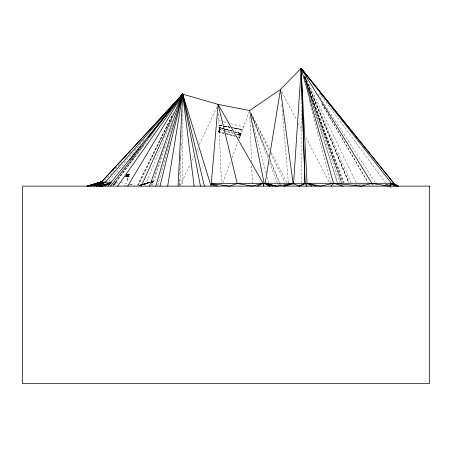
<?xml version="1.0" encoding="UTF-8"?>
<svg xmlns="http://www.w3.org/2000/svg" width="452" height="452" viewBox="0 0 452 452"><rect width="100%" height="100%" fill="white"/><g stroke="black" fill="none" stroke-linecap="round" stroke-linejoin="round"><path stroke-width="0.34" stroke-dasharray="2.26 1.69" d="M127.786 174.093L128.148 174.037L127.73 174.387L128.182 174.043L127.758 174.387C127.566 173.602 127.684 175.037 128.261 174.06L127.639 174.545L127.187 174.065L127.6 174.562L128.464 174.173L127.645 174.568L127.074 174.093L127.577 174.602L127.04 174.161C127.763 175.291 128.854 174.099 127.588 175.286C126.735 176.337 128.797 176.173 127.001 175.997L127.306 176.071A1.418 1.418 0 0 1 127.413 175.602L127.504 175.116L127.334 175.608A1.418 0.39 -89.3 0 0 127.294 176.088L126.995 176.116L128.916 175.692C126.662 176.167 129.441 175.472 127.424 176.308A1.966 0.695 -78.6 0 0 127.255 176.647L127.317 176.585A1.949 0.559 -75.4 0 1 127.43 176.353L127.6 175.992L126.487 175.303L127.662 175.986L128.368 175.613L127.526 176.161A0.847 0.791 -51.4 0 0 127.351 176.455A0.847 0.814 -50.6 0 1 127.56 176.156C129.272 175.619 126.645 176.116 128.73 175.738L127.413 176.28L128.831 175.755L127.526 175.811L128.713 175.557L127.588 176.099L125.978 175.743M127.198 176.348L127.198 176.348A1.644 1.294 87.8 0 0 127.119 175.783L126.729 174.726L128.035 175.02L126.831 175.246L126.696 174.63L127.475 174.958L127.34 175.551M179.924 185.422L181.195 143.29M181.365 137.674L181.512 132.758M126.701 174.647C128.73 175.393 125.594 175.687 127.046 175.529A1.153 1.102 -82 0 1 127.108 175.918L128.905 176.207L127.69 175.958L128.871 175.777L127.622 176.031L128.916 175.596L127.893 175.901L128.978 176.297L127.108 175.918M179.28 185.422L179.568 177.698M179.67 174.884L179.986 166.46M180.246 159.437L180.433 154.522M180.794 144.696L180.851 143.29M127.3 176.088L128.871 175.8L127.351 175.89A1.949 0.469 -87.6 0 1 127.385 175.585M293.461 185.518L293.58 183.715M127.323 176.088A1.412 1.407 -54.2 0 1 127.391 175.675L126.227 175.958L126.927 176.252A0.977 0.949 52.1 0 1 127.176 176.591L126.441 175.726L127.074 176.003A1.966 1.034 -87.3 0 1 127.272 176.229L127.283 176.195A1.949 1.096 -81.9 0 0 127.148 176.031L127.035 175.947A1.147 1.062 -85.6 0 0 127.046 175.585L126.498 175.376M127.424 175.675L126.035 175.845C128.419 175.647 125.215 176.325 126.441 175.726M127.526 176.161L126.035 175.896L127.232 175.67L126.035 175.845C127.814 175.636 125.244 176.223 127.362 175.664L126.679 175.947L126.933 176.246M127.035 175.523L126.763 175.02L127.278 174.709L126.905 175.24L128.769 175.777L127.272 175.839L127.097 181.077L127.43 180.416L127.317 175.834L126.266 175.721M127.125 174.726L127.481 174.862L126.82 174.528L127.481 174.817L127.187 174.63L128.385 174.5L127.95 174.913L128.334 174.562L127.504 174.879L126.78 174.551L127.447 174.879L128.419 174.229L126.746 175.026L127.843 175.325L126.52 174.969M127.933 175.89L128.933 175.636L127.351 175.817L128.628 175.557L127.718 175.986C128.622 175.704 127.261 175.704 128.69 175.788L127.718 175.986C126.407 175.167 126.871 175.54 126.871 175.596M126.571 175.014C128.69 175.608 124.882 175.077 128.035 175.02L127.391 175.257L126.797 174.681C126.684 175.427 127.554 175.596 128.334 174.37L127.441 174.715L129.086 174.478L128.159 174.8L128.956 174.449L128.221 174.771L128.826 174.534L128.232 174.766L128.526 174.625M126.436 174.896L126.809 175.116M127.617 175.195L126.831 175.246L128.289 174.67L127.441 174.715M127.097 181.077L127.193 180.404M128.447 174.54L126.52 174.856L128.198 174.845L127.718 175.127L126.775 174.947L128.289 174.455L127.6 174.732L127.232 174.432M127.6 176.014L127.029 175.851L128.888 175.749L127.046 175.755A0.864 0.695 -73 0 1 127.17 176.071L127.114 176.003M128.261 174.625L127.52 174.873L127.871 174.969L128.244 174.545L127.611 174.675L128.374 174.297L127.543 174.811L128.368 174.579L127.165 174.562M237.955 137.001L239.503 137.408L238.193 136.939M157.816 185.439L169.692 141.832M233.232 133.261L219.169 129.362C218.728 127.684 221.175 127.769 219.644 127.633L218.497 131.882L219.13 132.057L220.226 128.091L219.542 129.588L219.169 129.362L219.565 127.91L232.198 131.413M219.169 129.362L219.644 127.633L232.272 131.136M239.283 133.374L238.311 136.922L239.673 137.323M235.289 136.301L218.745 131.956L219.847 127.989M218.904 131.995L219.977 128.023M220.073 128.645L219.825 129.549L223.678 130.571M239.503 137.408L240.526 133.719L234.916 132.165M126.164 175.738L126.622 175.817C125.978 176.212 126.588 175.839 126.029 175.89L126.532 175.93M238.566 134.736L238.696 134.289L239.311 134.464M239.215 134.922L239.379 134.334L239.933 134.487L239.769 135.075M128.006 175.873L128.797 175.574L127.939 175.879L128.843 175.924L127.379 175.772L128.786 176.088L128.108 175.958L128.504 175.851M126.622 175.817C125.057 176.308 127.588 175.721 126.91 175.608M127.673 175.167L128.114 174.862L126.622 174.901L127.029 174.54L126.775 175.054M152.46 185.495L170.506 130.944M170.726 130.272L172.5 124.921M151.234 185.495L163.025 151.245M163.94 148.589L164.624 146.601M127.012 175.483L127.617 175.404L126.972 175.404L127.571 175.071L127.238 175.24L127.814 176.003M127.684 174.692L128.21 174.67L126.718 174.766L127.441 175.014M222.774 182.823L230.859 161.059M232.079 157.765L237.955 141.939M238.938 139.301L249.125 111.859M128.108 175.947L128.035 175.952M126.69 175.506L127.396 175.269M145.188 185.467L170.896 122.842M171.167 122.187L171.969 120.232M128.057 174.76L128.419 174.495L127.464 175.02L127.893 174.794M218.576 131.594L219.226 130.713L218.446 112.141M180.201 185.484L190.354 163.777M191.846 160.584L193.936 156.115M196.62 150.369L198.117 147.177M199.309 144.623L216.926 106.954M138.374 185.275L171.913 116.288M137.809 185.489L172.472 114.927M137.289 185.489L173.602 112.407M152.799 181.342L151.262 182.269L152.499 181.919L151.505 182.71L151.906 182.631L152.849 181.365L151.934 182.241M219.203 130.204L219.542 129.47M128.012 174.127L127.679 174.495L128.402 174.099L127.662 174.534L128.323 174.077L127.662 174.506L127.317 174.043L127.577 174.438M128.272 175.964L128.588 175.845L128.069 175.709M113.655 185.083L150.002 137.193M150.426 136.634L151.702 134.956M152.126 134.397L153.397 132.718M153.821 132.159L155.098 130.481M113.147 185.58L138.691 151.985M139.12 151.42L140.402 149.736M140.826 149.177L142.109 147.493M142.533 146.928L143.815 145.245M112.638 185.58L133.08 158.895M133.51 158.336L134.792 156.658M127.633 174.675L128.266 174.523M126.577 175.749L126.842 175.856L126.119 175.755L127.487 175.766L127.21 175.828A1.638 1.373 88.6 0 1 127.244 176.348M108.887 181.133L142.143 141.928M142.595 141.391L143.962 139.781M125.633 176.246L125.475 176.404M104.768 180.619L117.52 166.466M117.989 165.946L121.769 161.748M124.599 158.607L125.543 157.556M129.323 153.364L131.21 151.267M128.351 175.918L127.385 175.455L128.537 175.817M127.368 175.291L126.729 175.286L127.357 175.353M151.239 182.693L152.392 182.167L151.505 182.71M128.763 174.67L129.526 174.754L128.289 174.749L129.193 174.523L128.357 174.732L128.684 174.574M128.283 175.913L129.052 176.455L128.391 175.879M151.951 182.552L152.392 182.167L151.595 182.563M125.583 176.303L125.407 176.376M125.328 176.489L125.741 176.15M151.906 182.631L152.222 182.382M125.357 176.45L125.679 176.201M151.878 182.02L152.849 181.365L151.878 182.02L152.544 181.653L152.002 181.416M127.594 176.127L128.17 175.749L127.769 175.952M126.831 175.856L126.566 175.851M128.063 174.274L127.662 174.534L128.504 174.122L127.645 174.568M126.871 175.19L127.391 174.817L126.809 175.105M127.684 174.466L127.487 174.252M127.628 175.868L127.142 175.545L127.893 175.981M128.345 175.981L129.057 176.517L128.396 176.003M151.443 182.438L152.499 181.919L151.957 182.422L152.544 181.653L151.804 181.857M218.87 131.498L225.164 133.052M127.814 175.924L127.967 175.681M128.724 174.574L128.436 174.709M128.114 174.743L127.526 174.839L128.012 174.625M126.475 175.732L127.3 175.658A1.412 0.508 89.7 0 0 127.221 176.082M127.413 175.173L127.758 174.941M127.588 174.749L127.91 174.681M127.464 174.975L128.221 174.698L127.458 174.935M151.793 181.76L152.607 181.484M143.03 184.388L149.505 182.212M126.933 175.879L128.487 175.822L127.995 175.788M141.538 184.817L149.442 182.212L141.448 184.817M140.148 185.252L142.137 184.602M142.798 184.388L149.426 182.212M142.866 184.665L150.007 182.376L141.521 184.964M139.674 185.292L140.979 184.874M143.595 184.043L149.454 182.167M139.6 185.292L140.911 184.874M140.047 185.343L142.086 184.693M142.651 184.518L149.81 182.246M142.719 184.665L149.957 182.376L141.386 184.958M139.521 185.292L140.843 184.874M142.651 184.665L149.934 182.376L142.617 184.665M138.911 185.772L140.866 185.167M143.12 184.456L149.855 182.376M150.533 182.167L153.906 181.128L152.736 181.128M129.577 185.213L131.436 184.67L128.035 184.97M128.057 175.873L128.47 175.738M125.989 176.054L126.43 175.873M127.091 175.755L127.057 175.749M126.012 176.014L126.402 175.896L126.029 175.952M113.881 184.393L117.989 183.354M127.402 175.043L126.645 174.805L127.73 175.031M128.944 174.596L128.509 174.698L129.006 174.602M128.848 174.681L129.56 174.738L128.848 174.709M126.645 175.822L126.91 175.772M113.78 183.941L117.944 183.173M128.3 175.805L128.673 175.743L128.074 175.794M129.187 174.647L128.758 174.698L129.492 174.692L128.673 174.698M152.075 181.455L152.527 181.388M128.176 175.8L127.492 175.472L127.854 175.647M123.961 185.337L127.357 185.032M127.328 175.958L127.345 175.958A1.966 0.638 -88.7 0 1 127.351 175.523M126.035 175.862L126.351 175.845M222.237 125.69L218.988 125.029L221.904 125.616M114.469 182.309L115.627 182.484M388.539 184.218L386.556 184.218L387.262 186.122M354.481 184.506L364.532 184.625M128.673 176.156L129.057 176.664L128.594 176.003M371.341 184.619L376.906 184.93M115.119 182.337L118.622 182.54M235.209 128.289L236.678 128.583L236.012 128.43M127.73 175.964L127.198 175.862M224.441 126.125L224.842 126.204M227.831 126.809C226.729 126.611 229.802 127.198 228.271 126.91M120.724 182.664L127.419 183.919M130.097 184.416L134.752 185.292M218.988 125.029L221.757 125.571M224.525 126.114L230.068 127.193M230.757 127.328L242.526 129.628L231.65 127.6M221.553 125.543L221.819 125.594M235.876 128.441L235.277 128.311M224.192 126.085L229.898 127.244M224.554 126.159L230.079 127.272M232.825 127.831L241.069 129.509L241.069 133.555M224.689 126.181L224.955 126.238M218.802 120.577L220.808 121.091M223.486 121.769L227.497 122.791M230.842 123.639L243.549 126.871M218.745 131.956L224.113 133.329M226.791 134.018L234.842 136.08M235.006 131.888L241.238 133.6L234.927 131.871M224.915 129.086L224.825 129.063M220.463 127.854L220.875 127.967L220.452 127.848M231.271 130.854L231.797 130.995L231.254 130.837M238.34 132.803L237.888 132.685L238.39 132.826M238.543 132.871L239.023 133.001L238.492 132.848M232.497 131.182L219.09 127.464L219.09 125.029M224.356 130.758L233.164 133.227M225.825 133.25L235.023 135.956M127.057 174.709L126.78 174.551L127.464 174.845L127.159 174.591M128.441 176.02L128.735 176.15M127.52 176.105L127.001 175.935L127.481 175.698L127.198 175.506L127.713 175.901M389.584 187.055L392.296 188.603M128.628 176.144L128.956 176.444C128.323 175.772 129.413 177.031 128.667 176.184L128.916 176.404M388.093 185.167L386.556 184.218L387.601 185.648M127.52 174.738L127.215 174.455M386.714 185.693L384.522 183.992L385.409 184.84M319.564 93.327L320.818 95.027M321.236 95.598L385.296 182.512M317.999 94.276L375.482 182.732M372.527 184.422L373.228 185.557M321.824 103.61L368.182 182.681M369.25 184.506L369.883 185.58M321.824 103.666L367.826 182.263M281.816 91.937L296.58 120.006M298.224 123.125L302.162 130.605M305.772 137.47L329.401 182.376M250.905 113.051L269.629 149.273M271.245 152.397L286.743 182.376M250.849 113.068L269.398 150.855M270.635 153.375L284.856 182.342M127.52 174.235L127.617 174.528M305.422 77.219L356.199 182.602M304.518 76.072L351.001 182.568M304.405 76.117L349.04 182.557M304.659 76.778L348.797 182.676M304.665 76.806L348.588 182.444M268.878 156.804L251.51 115.113L268.567 156.804M269.963 159.409L279.46 182.212M279.731 182.862L280.545 184.817M270.172 160.714L278.986 182.212M279.251 182.862L280.054 184.817M251.38 115.153L268.302 159.177M269.567 162.466L277.144 182.179M277.392 182.834L278.149 184.806M304.597 77.569L343.836 182.523M304.569 77.586L343.554 182.727M304.495 77.569L342.65 182.523M304.456 77.614L341.859 182.41M304.422 77.614L341.469 182.41M305.123 79.637L341.469 182.715M306.309 83.671L339.576 182.399M307.32 87.784L337.367 182.388M307.959 89.863L337.367 182.727M333.853 184.422L334.169 185.557M253.397 124.848L266.188 173.184M267.268 177.269L268.708 182.715M309.354 100.333L330.497 182.715M281.805 104.853L281.924 106.254M282.217 109.757L288.382 182.619M219.254 131.317L221.435 183.309M249.849 116.848L251.544 161.63M251.702 165.827L252.414 184.721M301.139 85.965L301.139 183.297M182.681 110.554L182.681 185.422M127.023 175.755A0.864 0.667 -77.4 0 1 127.148 176.065M126.933 176.246A0.983 0.966 50.5 0 1 127.181 176.585M240.91 133.532L240.436 135.261L235.916 134.007L239.933 135.12L240.351 133.673L239.328 137.363L239.809 137.493L240.91 133.532M127.255 176.585L127.272 176.642A1.966 1.198 77.6 0 1 127.419 176.303L127.362 176.359A1.949 1.271 72.3 0 0 127.255 176.579M153.906 181.128L150.595 182.167L153.906 181.128M127.125 175.06L126.826 175.122L127.125 175.099M239.187 129.018L240.543 129.289L239.187 129.018M222.508 128.419L222.955 128.549L222.508 128.419M225.746 129.317L225.305 129.199L225.746 129.317M227.384 129.769L227.887 129.916L227.384 129.769M228.576 130.103L228.051 129.961L228.576 130.103M230.605 130.662L231.108 130.809L230.605 130.662M127.498 174.8L127.142 174.636L127.481 174.817M128.792 176.201L128.487 176.043L128.826 176.24M127.797 175.636L127.763 175.63M127.78 175.845L127.261 175.478L127.78 175.845"/><path stroke-width="0.68" d="M178.082 186.122L182.681 94.14L218.124 104.401L249.611 110.554L280.5 89.439L301.139 68.331L394.686 184.218L397.172 186.122L391.477 183.286L301.139 68.331L293.58 183.715L299.258 186.122L304.354 183.981M249.611 110.554L264.137 183.286L263.516 186.122L263.087 183.286L218.124 104.401L211.061 186.122L182.681 94.14L101.282 182.184L91.135 186.122L105.367 182.184L182.681 94.14L204.366 186.122M293.58 183.715L293.043 183.286L283.89 186.122L293.58 183.715L304.993 183.715L305.032 183.286L301.139 68.331L393.178 182.568M302.394 70.032L301.139 68.331L307.066 183.286L306.609 186.122L305.032 183.286L299.258 186.122M167.669 186.122L182.681 94.14L101.282 182.184L89.858 186.122M273.014 186.122L265.166 183.286L280.5 89.439L293.043 183.286L276.89 186.122L265.166 183.286L269.714 186.122L264.137 183.286M390.861 186.122L391.477 183.286L394.686 184.218L398.076 186.122M160.002 186.122L182.681 94.14L171.822 106.192M155.793 186.122L182.681 94.14L200.462 186.122M180.862 96.287L182.681 94.14L182.241 95.474L182.681 94.14L194.111 186.122M149.516 186.122L182.681 94.14L107.921 186.122M182.145 95.445L182.681 94.14L166.794 113.893M141.301 186.122L182.681 94.14L180.495 96.892M174.478 104.74L182.681 94.14L182.066 95.4L182.681 94.14L110.559 186.122M182.054 95.4L182.681 94.14L181.399 95.813M127.696 186.122L182.681 94.14L176.274 102.564M389.624 186.122L391.477 183.286L396.076 186.122M181.467 95.875L182.681 94.14L176.743 101.966M117.644 186.122L182.681 94.14M158.2 124.955L160.387 122.204M161.262 121.102L162.138 120M163.014 118.899L164.325 117.249M165.195 116.147L166.07 115.051M166.946 113.949L167.822 112.847M169.133 111.198L170.003 110.096M171.319 108.446L179.625 97.988M129.724 159.985L132.815 156.149M133.696 155.047L135.024 153.403M135.905 152.307L136.786 151.205M137.668 150.109L138.549 149.013M139.877 147.369L140.758 146.267M148.262 136.939L161.94 119.927M162.822 118.831L165.912 114.989M178.585 98.971L179.495 97.898M331.073 186.122L333.531 183.286L361.47 186.122L371.832 183.286L388.426 186.122L391.477 183.286L393.986 186.122M165.681 113.006L170.404 107.768M111.045 183.037L98.734 186.122L105.367 182.184L93.79 186.122M257.312 186.122L263.087 183.286L293.043 183.286M96.796 186.122L105.367 182.184L96.485 186.122M94.502 184.117L101.632 181.67L86.88 186.122M217.661 186.122L211.27 183.738L263.087 183.286L252.035 186.122L237.249 183.512L229.593 186.122L211.27 183.738L214.288 186.122M101.632 181.67L87.502 186.122L101.282 182.184L111.401 182.184M102.378 185.913L110.441 183.427M110.441 183.512L102.378 185.919L110.328 183.761L100.271 186.122L110.288 183.636M98.734 186.122L110.74 182.744M101.966 186.122L109.774 183.941M99.898 186.122L110.842 183.472M99.768 186.122L110.344 183.58M343.158 186.122L333.531 183.286L320.332 186.122L307.066 183.286L311.716 186.122M305.032 183.286L391.477 183.286M265.166 183.286L275.737 186.122M307.066 183.286L316.129 186.122M398.28 186.122L394.506 184.218L398.184 186.122M303.23 71.167L304.072 72.303M304.908 73.444L305.744 74.58M306.58 75.716L307.422 76.851M304.993 183.715L301.139 68.331L302.286 70.1M301.49 69.693L301.139 68.331L371.832 183.286M301.563 69.676L301.139 68.331L301.851 69.546L301.139 68.331L333.531 183.286M301.139 68.331L301.75 69.597M218.124 104.401L237.249 183.512M429.4 186.122L22.6 186.122L22.6 383.669L429.4 383.669L429.4 186.122"/></g></svg>
